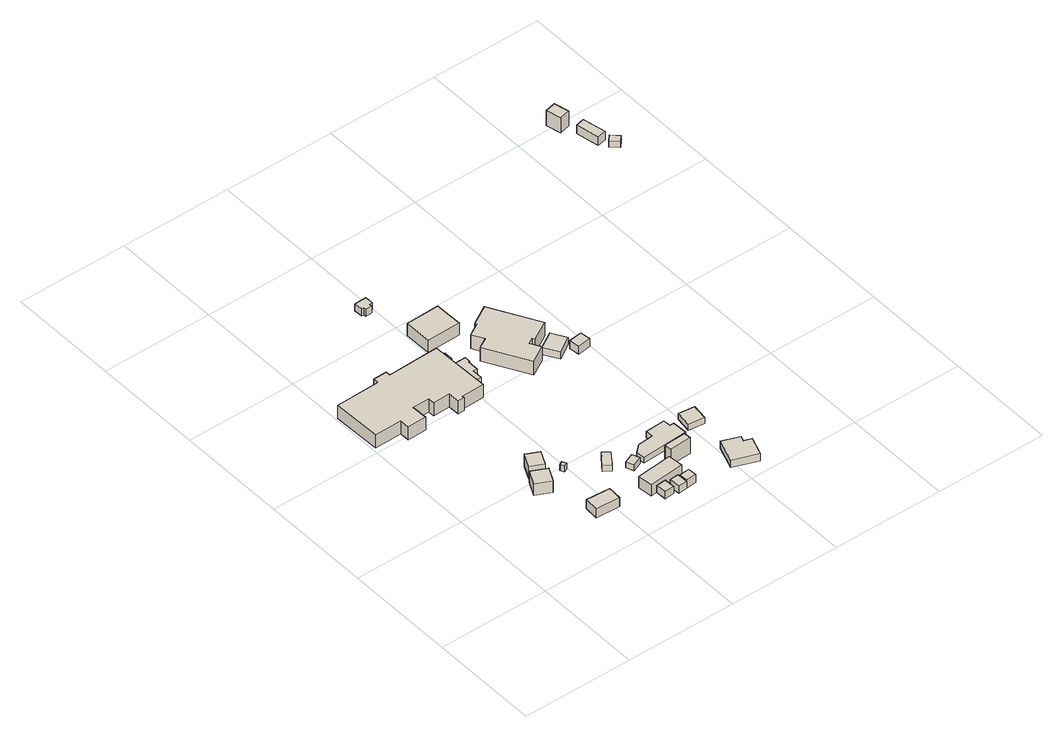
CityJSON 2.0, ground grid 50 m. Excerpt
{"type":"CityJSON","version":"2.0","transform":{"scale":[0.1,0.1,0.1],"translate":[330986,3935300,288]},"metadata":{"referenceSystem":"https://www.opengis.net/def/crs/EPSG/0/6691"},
"CityObjects":{
"building1":{"type":"Building","attributes":{"usage":"422","measuredHeight":4.9,"storeysAboveGround":1,"BuildingIDAttribute.prefecture":"14","BuildingIDAttribute.city":"14151","BuildingDetailAttribute.totalFloorArea":57.65,"BuildingDetailAttribute.buildingFootprintArea":57.65,"BuildingDetailAttribute.buildingStructureType":"601","BuildingDetailAttribute.buildingStructureOrgType":"1","BuildingDetailAttribute.orgUsage":"133","BuildingDetailAttribute.surveyYear":2015,"BuildingLandSlideRiskAttribute.description":"1","BuildingLandSlideRiskAttribute.areaType":"1"},"geometry":[{"type":"Solid","lod":"1","boundaries":[[[[0,1,2,3]],[[2,4,5,3]],[[1,6,4,2]],[[0,7,6,1]],[[3,5,7,0]],[[4,6,7,5]]]]}]},
"building2":{"type":"Building","attributes":{"usage":"422","measuredHeight":7.4,"storeysAboveGround":1,"BuildingIDAttribute.prefecture":"14","BuildingIDAttribute.city":"14151","BuildingDetailAttribute.totalFloorArea":46.06,"BuildingDetailAttribute.buildingFootprintArea":46.06,"BuildingDetailAttribute.buildingStructureType":"601","BuildingDetailAttribute.buildingStructureOrgType":"1","BuildingDetailAttribute.orgUsage":"133","BuildingDetailAttribute.surveyYear":2015,"BuildingLandSlideRiskAttribute.description":"1","BuildingLandSlideRiskAttribute.areaType":"1"},"geometry":[{"type":"Solid","lod":"1","boundaries":[[[[8,9,10,11]],[[10,12,13,11]],[[9,14,12,10]],[[8,15,14,9]],[[11,13,15,8]],[[12,14,15,13]]]]}]},
"building3":{"type":"Building","attributes":{"usage":"422","measuredHeight":7,"storeysAboveGround":1,"BuildingIDAttribute.prefecture":"14","BuildingIDAttribute.city":"14151","BuildingDetailAttribute.totalFloorArea":38.25,"BuildingDetailAttribute.buildingFootprintArea":38.25,"BuildingDetailAttribute.buildingStructureType":"601","BuildingDetailAttribute.buildingStructureOrgType":"1","BuildingDetailAttribute.orgUsage":"133","BuildingDetailAttribute.surveyYear":2015,"BuildingLandSlideRiskAttribute.description":"1","BuildingLandSlideRiskAttribute.areaType":"1"},"geometry":[{"type":"Solid","lod":"1","boundaries":[[[[16,17,18,19]],[[18,20,21,19]],[[17,22,20,18]],[[16,23,22,17]],[[19,21,23,16]],[[20,22,23,21]]]]}]},
"building4":{"type":"Building","attributes":{"usage":"422","measuredHeight":9.4,"storeysAboveGround":1,"BuildingIDAttribute.prefecture":"14","BuildingIDAttribute.city":"14151","BuildingDetailAttribute.totalFloorArea":1025.75,"BuildingDetailAttribute.buildingFootprintArea":1025.75,"BuildingDetailAttribute.buildingStructureType":"610","BuildingDetailAttribute.buildingStructureOrgType":"2","BuildingDetailAttribute.orgUsage":"137","BuildingDetailAttribute.surveyYear":2015,"BuildingRiverFloodingRiskAttribute.description":"3","BuildingRiverFloodingRiskAttribute.rankOrg":"1","BuildingRiverFloodingRiskAttribute.depth":0.05,"BuildingRiverFloodingRiskAttribute.adminType":"2","BuildingRiverFloodingRiskAttribute.scale":"2","BuildingLandSlideRiskAttribute.description":"1","BuildingLandSlideRiskAttribute.areaType":"1"},"geometry":[{"type":"Solid","lod":"1","boundaries":[[[[24,25,26,27,28,29,30,31,32,33,34,35,36,37,38,39,40,41]],[[40,42,43,41]],[[39,44,42,40]],[[38,45,44,39]],[[37,46,45,38]],[[36,47,46,37]],[[35,48,47,36]],[[34,49,48,35]],[[33,50,49,34]],[[32,51,50,33]],[[31,52,51,32]],[[30,53,52,31]],[[29,54,53,30]],[[28,55,54,29]],[[27,56,55,28]],[[26,57,56,27]],[[25,58,57,26]],[[24,59,58,25]],[[41,43,59,24]],[[42,44,45,46,47,48,49,50,51,52,53,54,55,56,57,58,59,43]]]]}]},
"building5":{"type":"Building","attributes":{"BuildingIDAttribute.prefecture":"14","BuildingIDAttribute.city":"14151","BuildingDetailAttribute.surveyYear":2015,"BuildingLandSlideRiskAttribute.description":"1","BuildingLandSlideRiskAttribute.areaType":"1"},"geometry":[{"type":"Solid","lod":"1","boundaries":[[[[60,61,62,63]],[[62,64,65,63]],[[61,66,64,62]],[[60,67,66,61]],[[63,65,67,60]],[[64,66,67,65]]]]}]},
"building6":{"type":"Building","attributes":{"usage":"422","measuredHeight":3.9,"storeysAboveGround":1,"BuildingIDAttribute.prefecture":"14","BuildingIDAttribute.city":"14151","BuildingDetailAttribute.totalFloorArea":17.38,"BuildingDetailAttribute.buildingFootprintArea":17.38,"BuildingDetailAttribute.buildingStructureType":"601","BuildingDetailAttribute.buildingStructureOrgType":"1","BuildingDetailAttribute.orgUsage":"133","BuildingDetailAttribute.surveyYear":2015,"BuildingLandSlideRiskAttribute.description":"1","BuildingLandSlideRiskAttribute.areaType":"1"},"geometry":[{"type":"Solid","lod":"1","boundaries":[[[[68,69,70,71]],[[70,72,73,71]],[[69,74,72,70]],[[68,75,74,69]],[[71,73,75,68]],[[72,74,75,73]]]]}]},
"building7":{"type":"Building","attributes":{"usage":"422","measuredHeight":3.9,"storeysAboveGround":1,"BuildingIDAttribute.prefecture":"14","BuildingIDAttribute.city":"14151","BuildingDetailAttribute.totalFloorArea":16.5,"BuildingDetailAttribute.buildingFootprintArea":16.5,"BuildingDetailAttribute.buildingStructureType":"601","BuildingDetailAttribute.buildingStructureOrgType":"1","BuildingDetailAttribute.orgUsage":"133","BuildingDetailAttribute.surveyYear":2015,"BuildingLandSlideRiskAttribute.description":"1","BuildingLandSlideRiskAttribute.areaType":"1"},"geometry":[{"type":"Solid","lod":"1","boundaries":[[[[76,77,78,79]],[[78,80,81,79]],[[77,82,80,78]],[[76,83,82,77]],[[79,81,83,76]],[[80,82,83,81]]]]}]},
"building8":{"type":"Building","attributes":{"usage":"422","measuredHeight":7.2,"storeysAboveGround":1,"BuildingIDAttribute.prefecture":"14","BuildingIDAttribute.city":"14151","BuildingDetailAttribute.totalFloorArea":89.2,"BuildingDetailAttribute.buildingFootprintArea":89.2,"BuildingDetailAttribute.buildingStructureType":"601","BuildingDetailAttribute.buildingStructureOrgType":"1","BuildingDetailAttribute.orgUsage":"133","BuildingDetailAttribute.surveyYear":2015,"BuildingLandSlideRiskAttribute.description":"1","BuildingLandSlideRiskAttribute.areaType":"1"},"geometry":[{"type":"Solid","lod":"1","boundaries":[[[[84,85,86,87]],[[86,88,89,87]],[[85,90,88,86]],[[84,91,90,85]],[[87,89,91,84]],[[88,90,91,89]]]]}]},
"building9":{"type":"Building","attributes":{"usage":"422","storeysAboveGround":1,"BuildingIDAttribute.prefecture":"14","BuildingIDAttribute.city":"14151","BuildingDetailAttribute.totalFloorArea":23.14,"BuildingDetailAttribute.buildingFootprintArea":23.14,"BuildingDetailAttribute.buildingStructureType":"601","BuildingDetailAttribute.buildingStructureOrgType":"1","BuildingDetailAttribute.orgUsage":"133","BuildingDetailAttribute.surveyYear":2015,"BuildingLandSlideRiskAttribute.description":"1","BuildingLandSlideRiskAttribute.areaType":"1"},"geometry":[{"type":"Solid","lod":"1","boundaries":[[[[92,93,94,95]],[[94,96,97,95]],[[93,98,96,94]],[[92,99,98,93]],[[95,97,99,92]],[[96,98,99,97]]]]}]},
"building10":{"type":"Building","attributes":{"usage":"422","measuredHeight":4.4,"storeysAboveGround":1,"BuildingIDAttribute.prefecture":"14","BuildingIDAttribute.city":"14151","BuildingDetailAttribute.totalFloorArea":15.57,"BuildingDetailAttribute.buildingFootprintArea":15.57,"BuildingDetailAttribute.buildingStructureType":"601","BuildingDetailAttribute.buildingStructureOrgType":"1","BuildingDetailAttribute.orgUsage":"133","BuildingDetailAttribute.surveyYear":2015,"BuildingLandSlideRiskAttribute.description":"1","BuildingLandSlideRiskAttribute.areaType":"1"},"geometry":[{"type":"Solid","lod":"1","boundaries":[[[[100,101,102,103]],[[102,104,105,103]],[[101,106,104,102]],[[100,107,106,101]],[[103,105,107,100]],[[104,106,107,105]]]]}]},
"building11":{"type":"Building","attributes":{"BuildingIDAttribute.prefecture":"14","BuildingIDAttribute.city":"14151","BuildingDetailAttribute.surveyYear":2015,"BuildingLandSlideRiskAttribute.description":"1","BuildingLandSlideRiskAttribute.areaType":"1"},"geometry":[{"type":"Solid","lod":"1","boundaries":[[[[108,109,110,111]],[[110,112,113,111]],[[109,114,112,110]],[[108,115,114,109]],[[111,113,115,108]],[[112,114,115,113]]]]}]},
"building12":{"type":"Building","attributes":{"measuredHeight":8.1,"BuildingIDAttribute.prefecture":"14","BuildingIDAttribute.city":"14151","BuildingDetailAttribute.surveyYear":2015,"BuildingRiverFloodingRiskAttribute.description":"3","BuildingRiverFloodingRiskAttribute.rankOrg":"1","BuildingRiverFloodingRiskAttribute.depth":0.024,"BuildingRiverFloodingRiskAttribute.adminType":"2","BuildingRiverFloodingRiskAttribute.scale":"2","BuildingLandSlideRiskAttribute.description":"1","BuildingLandSlideRiskAttribute.areaType":"1"},"geometry":[{"type":"Solid","lod":"1","boundaries":[[[[116,117,118,119,120,121,122,123,124,125]],[[124,126,127,125]],[[123,128,126,124]],[[122,129,128,123]],[[121,130,129,122]],[[120,131,130,121]],[[119,132,131,120]],[[118,133,132,119]],[[117,134,133,118]],[[116,135,134,117]],[[125,127,135,116]],[[126,128,129,130,131,132,133,134,135,127]]]]}]},
"building13":{"type":"Building","attributes":{"measuredHeight":5.1,"BuildingIDAttribute.prefecture":"14","BuildingIDAttribute.city":"14151","BuildingDetailAttribute.surveyYear":2015,"BuildingRiverFloodingRiskAttribute.description":"3","BuildingRiverFloodingRiskAttribute.rankOrg":"1","BuildingRiverFloodingRiskAttribute.depth":0.009,"BuildingRiverFloodingRiskAttribute.adminType":"2","BuildingRiverFloodingRiskAttribute.scale":"2","BuildingLandSlideRiskAttribute.description":"1","BuildingLandSlideRiskAttribute.areaType":"1"},"geometry":[{"type":"Solid","lod":"1","boundaries":[[[[136,137,138,139]],[[138,140,141,139]],[[137,142,140,138]],[[136,143,142,137]],[[139,141,143,136]],[[140,142,143,141]]]]}]},
"building14":{"type":"Building","attributes":{"usage":"422","measuredHeight":8.5,"storeysAboveGround":1,"BuildingIDAttribute.prefecture":"14","BuildingIDAttribute.city":"14151","BuildingDetailAttribute.totalFloorArea":26.45,"BuildingDetailAttribute.buildingFootprintArea":26.45,"BuildingDetailAttribute.buildingStructureType":"601","BuildingDetailAttribute.buildingStructureOrgType":"1","BuildingDetailAttribute.orgUsage":"133","BuildingDetailAttribute.surveyYear":2015,"BuildingLandSlideRiskAttribute.description":"1","BuildingLandSlideRiskAttribute.areaType":"1"},"geometry":[{"type":"Solid","lod":"1","boundaries":[[[[144,145,146,147]],[[146,148,149,147]],[[145,150,148,146]],[[144,151,150,145]],[[147,149,151,144]],[[148,150,151,149]]]]}]},
"building15":{"type":"Building","attributes":{"usage":"422","storeysAboveGround":1,"BuildingIDAttribute.prefecture":"14","BuildingIDAttribute.city":"14151","BuildingDetailAttribute.totalFloorArea":142.7,"BuildingDetailAttribute.buildingFootprintArea":142.7,"BuildingDetailAttribute.buildingStructureType":"601","BuildingDetailAttribute.buildingStructureOrgType":"1","BuildingDetailAttribute.orgUsage":"133","BuildingDetailAttribute.surveyYear":2015,"BuildingLandSlideRiskAttribute.description":"1","BuildingLandSlideRiskAttribute.areaType":"1"},"geometry":[{"type":"Solid","lod":"1","boundaries":[[[[152,153,154,155,156,157,158,159,160,161]],[[160,162,163,161]],[[159,164,162,160]],[[158,165,164,159]],[[157,166,165,158]],[[156,167,166,157]],[[155,168,167,156]],[[154,169,168,155]],[[153,170,169,154]],[[152,171,170,153]],[[161,163,171,152]],[[162,164,165,166,167,168,169,170,171,163]]]]}]},
"building16":{"type":"Building","attributes":{"measuredHeight":4.5,"BuildingIDAttribute.prefecture":"14","BuildingIDAttribute.city":"14151","BuildingDetailAttribute.surveyYear":2015,"BuildingRiverFloodingRiskAttribute.description":"3","BuildingRiverFloodingRiskAttribute.rankOrg":"1","BuildingRiverFloodingRiskAttribute.depth":0.126,"BuildingRiverFloodingRiskAttribute.adminType":"2","BuildingRiverFloodingRiskAttribute.scale":"2","BuildingRiverFloodingRiskAttribute.duration":2.15},"geometry":[{"type":"Solid","lod":"1","boundaries":[[[[172,173,174,175,176,177,178,179]],[[178,180,181,179]],[[177,182,180,178]],[[176,183,182,177]],[[175,184,183,176]],[[174,185,184,175]],[[173,186,185,174]],[[172,187,186,173]],[[179,181,187,172]],[[180,182,183,184,185,186,187,181]]]]}]},
"building17":{"type":"Building","attributes":{"usage":"422","measuredHeight":7.5,"storeysAboveGround":2,"BuildingIDAttribute.prefecture":"14","BuildingIDAttribute.city":"14151","BuildingDetailAttribute.totalFloorArea":262.01,"BuildingDetailAttribute.buildingFootprintArea":131.01,"BuildingDetailAttribute.buildingStructureType":"610","BuildingDetailAttribute.buildingStructureOrgType":"2","BuildingDetailAttribute.orgUsage":"137","BuildingDetailAttribute.surveyYear":2015,"BuildingRiverFloodingRiskAttribute.description":"3","BuildingRiverFloodingRiskAttribute.rankOrg":"1","BuildingRiverFloodingRiskAttribute.depth":0.207,"BuildingRiverFloodingRiskAttribute.adminType":"2","BuildingRiverFloodingRiskAttribute.scale":"2","BuildingLandSlideRiskAttribute.description":"1","BuildingLandSlideRiskAttribute.areaType":"1"},"geometry":[{"type":"Solid","lod":"1","boundaries":[[[[188,189,190,191]],[[190,192,193,191]],[[189,194,192,190]],[[188,195,194,189]],[[191,193,195,188]],[[192,194,195,193]]]]}]},
"building18":{"type":"Building","attributes":{"usage":"422","measuredHeight":8.9,"storeysAboveGround":1,"BuildingIDAttribute.prefecture":"14","BuildingIDAttribute.city":"14151","BuildingDetailAttribute.totalFloorArea":105.23,"BuildingDetailAttribute.buildingFootprintArea":105.23,"BuildingDetailAttribute.buildingStructureType":"601","BuildingDetailAttribute.buildingStructureOrgType":"1","BuildingDetailAttribute.orgUsage":"133","BuildingDetailAttribute.surveyYear":2015,"BuildingLandSlideRiskAttribute.description":"1","BuildingLandSlideRiskAttribute.areaType":"1"},"geometry":[{"type":"Solid","lod":"1","boundaries":[[[[196,197,198,199,200,201]],[[200,202,203,201]],[[199,204,202,200]],[[198,205,204,199]],[[197,206,205,198]],[[196,207,206,197]],[[201,203,207,196]],[[202,204,205,206,207,203]]]]}]},
"building19":{"type":"Building","attributes":{"usage":"422","measuredHeight":9.5,"storeysAboveGround":1,"BuildingIDAttribute.prefecture":"14","BuildingIDAttribute.city":"14151","BuildingDetailAttribute.totalFloorArea":440.04,"BuildingDetailAttribute.buildingFootprintArea":440.04,"BuildingDetailAttribute.buildingStructureType":"601","BuildingDetailAttribute.buildingStructureOrgType":"1","BuildingDetailAttribute.orgUsage":"137","BuildingDetailAttribute.surveyYear":2015,"BuildingRiverFloodingRiskAttribute.description":"3","BuildingRiverFloodingRiskAttribute.rankOrg":"1","BuildingRiverFloodingRiskAttribute.depth":0.138,"BuildingRiverFloodingRiskAttribute.adminType":"2","BuildingRiverFloodingRiskAttribute.scale":"2","BuildingLandSlideRiskAttribute.description":"1","BuildingLandSlideRiskAttribute.areaType":"1"},"geometry":[{"type":"Solid","lod":"1","boundaries":[[[[208,209,210,211,212,213,214,215,216,217,218,219]],[[218,220,221,219]],[[217,222,220,218]],[[216,223,222,217]],[[215,224,223,216]],[[214,225,224,215]],[[213,226,225,214]],[[212,227,226,213]],[[211,228,227,212]],[[210,229,228,211]],[[209,230,229,210]],[[208,231,230,209]],[[219,221,231,208]],[[220,222,223,224,225,226,227,228,229,230,231,221]]]]}]},
"building20":{"type":"Building","attributes":{"usage":"422","storeysAboveGround":1,"BuildingIDAttribute.prefecture":"14","BuildingIDAttribute.city":"14151","BuildingDetailAttribute.totalFloorArea":43.27,"BuildingDetailAttribute.buildingFootprintArea":43.27,"BuildingDetailAttribute.buildingStructureType":"601","BuildingDetailAttribute.buildingStructureOrgType":"1","BuildingDetailAttribute.orgUsage":"133","BuildingDetailAttribute.surveyYear":2015,"BuildingLandSlideRiskAttribute.description":"1","BuildingLandSlideRiskAttribute.areaType":"1"},"geometry":[{"type":"Solid","lod":"1","boundaries":[[[[232,233,234,235]],[[234,236,237,235]],[[233,238,236,234]],[[232,239,238,233]],[[235,237,239,232]],[[236,238,239,237]]]]}]},
"building21":{"type":"Building","attributes":{"usage":"422","measuredHeight":4.6,"storeysAboveGround":1,"BuildingIDAttribute.prefecture":"14","BuildingIDAttribute.city":"14151","BuildingDetailAttribute.totalFloorArea":54.88,"BuildingDetailAttribute.buildingFootprintArea":54.88,"BuildingDetailAttribute.buildingStructureType":"601","BuildingDetailAttribute.buildingStructureOrgType":"1","BuildingDetailAttribute.orgUsage":"133","BuildingDetailAttribute.surveyYear":2015,"BuildingRiverFloodingRiskAttribute.description":"3","BuildingRiverFloodingRiskAttribute.rankOrg":"1","BuildingRiverFloodingRiskAttribute.depth":0.006,"BuildingRiverFloodingRiskAttribute.adminType":"2","BuildingRiverFloodingRiskAttribute.scale":"2","BuildingLandSlideRiskAttribute.description":"1","BuildingLandSlideRiskAttribute.areaType":"1"},"geometry":[{"type":"Solid","lod":"1","boundaries":[[[[240,241,242,243]],[[242,244,245,243]],[[241,246,244,242]],[[240,247,246,241]],[[243,245,247,240]],[[244,246,247,245]]]]}]},
"building22":{"type":"Building","attributes":{"usage":"422","measuredHeight":5.2,"storeysAboveGround":1,"BuildingIDAttribute.prefecture":"14","BuildingIDAttribute.city":"14151","BuildingDetailAttribute.totalFloorArea":26.66,"BuildingDetailAttribute.buildingFootprintArea":26.66,"BuildingDetailAttribute.buildingStructureType":"601","BuildingDetailAttribute.buildingStructureOrgType":"1","BuildingDetailAttribute.orgUsage":"133","BuildingDetailAttribute.surveyYear":2015,"BuildingRiverFloodingRiskAttribute.description":"3","BuildingRiverFloodingRiskAttribute.rankOrg":"1","BuildingRiverFloodingRiskAttribute.depth":0.149,"BuildingRiverFloodingRiskAttribute.adminType":"2","BuildingRiverFloodingRiskAttribute.scale":"2","BuildingLandSlideRiskAttribute.description":"1","BuildingLandSlideRiskAttribute.areaType":"1"},"geometry":[{"type":"Solid","lod":"1","boundaries":[[[[248,249,250,251]],[[250,252,253,251]],[[249,254,252,250]],[[248,255,254,249]],[[251,253,255,248]],[[252,254,255,253]]]]}]},
"building23":{"type":"Building","attributes":{"measuredHeight":4.9,"BuildingIDAttribute.prefecture":"14","BuildingIDAttribute.city":"14151","BuildingDetailAttribute.surveyYear":2015},"geometry":[{"type":"Solid","lod":"1","boundaries":[[[[256,257,258,259]],[[258,260,261,259]],[[257,262,260,258]],[[256,263,262,257]],[[259,261,263,256]],[[260,262,263,261]]]]}]},
"building24":{"type":"Building","attributes":{"measuredHeight":8.2,"BuildingIDAttribute.prefecture":"14","BuildingIDAttribute.city":"14151","BuildingDetailAttribute.surveyYear":2015},"geometry":[{"type":"Solid","lod":"1","boundaries":[[[[264,265,266,267]],[[266,268,269,267]],[[265,270,268,266]],[[264,271,270,265]],[[267,269,271,264]],[[268,270,271,269]]]]}]},
"building25":{"type":"Building","attributes":{"BuildingIDAttribute.prefecture":"14","BuildingIDAttribute.city":"14151","BuildingDetailAttribute.surveyYear":2015},"geometry":[{"type":"Solid","lod":"1","boundaries":[[[[272,273,274,275]],[[274,276,277,275]],[[273,278,276,274]],[[272,279,278,273]],[[275,277,279,272]],[[276,278,279,277]]]]}]}
},
"vertices":[
[348,122,88],[352,186,88],[460,179,88],[456,116,88],[460,179,133],[456,116,133],[352,186,133],[348,122,133],
[287,419,29],[319,485,29],[387,452,29],[354,386,29],[387,452,87],[354,386,87],[319,485,87],[287,419,87],
[341,513,17],[372,578,17],[429,550,17],[397,485,17],[429,550,78],[397,485,78],[372,578,78],[341,513,78],
[199,1238,13],[199,1261,13],[260,1262,13],[261,1242,13],[492,1248,13],[499,980,13],[396,977,13],[397,967,13],[368,966,13],[367,1018,13],[289,1016,13],[288,1044,13],[213,1043,13],[215,973,13],[131,971,13],[130,1015,13],[6,1013,13],[1,1233,13],[6,1013,79],[1,1233,79],[130,1015,79],[131,971,79],[215,973,79],[213,1043,79],[288,1044,79],[289,1016,79],[367,1018,79],[368,966,79],[397,967,79],[396,977,79],[499,980,79],[492,1248,79],[261,1242,79],[260,1262,79],[199,1261,79],[199,1238,79],
[461,476,17],[477,484,17],[486,466,17],[469,458,17],[486,466,47],[469,458,47],[477,484,47],[461,476,47],
[598,18,115],[595,65,115],[638,68,115],[641,20,115],[638,68,151],[641,20,151],[595,65,151],[598,18,151],
[657,12,113],[656,61,113],[696,62,113],[697,13,113],[696,62,150],[697,13,150],[656,61,150],[657,12,150],
[589,92,82],[583,158,82],[743,173,82],[749,107,82],[743,173,139],[749,107,139],[583,158,139],[589,92,139],
[611,350,17],[581,371,17],[624,432,17],[654,410,17],[624,432,47],[654,410,47],[581,371,47],[611,350,47],
[703,20,107],[700,59,107],[747,63,107],[750,23,107],[747,63,148],[750,23,148],[700,59,148],[703,20,148],
[695,337,32],[708,303,32],[665,285,32],[651,319,32],[665,285,62],[651,319,62],[708,303,62],[695,337,62],
[564,1165,13],[564,1138,13],[558,1138,13],[558,1088,13],[540,1088,13],[540,1041,13],[512,1041,13],[512,1078,13],[498,1078,13],[498,1165,13],[498,1078,48],[498,1165,48],[512,1078,48],[512,1041,48],[540,1041,48],[540,1088,48],[558,1088,48],[558,1138,48],[564,1138,48],[564,1165,48],
[524,1195,14],[501,1194,14],[499,1234,14],[522,1235,14],[499,1234,46],[522,1235,46],[501,1194,46],[524,1195,46],
[790,223,33],[789,255,33],[887,259,33],[888,227,33],[887,259,113],[888,227,113],[789,255,113],[790,223,113],
[723,341,23],[756,371,23],[825,376,23],[824,410,23],[913,415,23],[916,380,23],[934,381,23],[937,313,23],[910,312,23],[728,302,23],[910,312,53],[728,302,53],[937,313,53],[934,381,53],[916,380,53],[913,415,53],[824,410,53],[825,376,53],[756,371,53],[723,341,53],
[490,1665,9],[491,1627,9],[477,1627,9],[477,1615,9],[447,1614,9],[447,1626,9],[438,1625,9],[436,1664,9],[438,1625,44],[436,1664,44],[447,1626,44],[447,1614,44],[477,1615,44],[477,1627,44],[491,1627,44],[490,1665,44],
[503,1436,4],[654,1439,4],[656,1315,4],[505,1312,4],[656,1315,66],[505,1312,66],[654,1439,66],[503,1436,66],
[934,42,65],[972,150,65],[1049,122,65],[1040,98,65],[1074,86,65],[1044,2,65],[1074,86,102],[1044,2,102],[1040,98,102],[1049,122,102],[972,150,102],[934,42,102],
[815,1058,3],[809,1068,3],[783,1054,3],[809,1009,3],[732,965,3],[626,1153,3],[672,1178,3],[643,1230,3],[700,1263,3],[696,1270,3],[783,1320,3],[903,1108,3],[783,1320,73],[903,1108,73],[696,1270,73],[700,1263,73],[643,1230,73],[672,1178,73],[626,1153,73],[732,965,73],[809,1009,73],[783,1054,73],[809,1068,73],[815,1058,73],
[985,416,19],[1056,407,19],[1047,336,19],[975,345,19],[1047,336,49],[975,345,49],[1056,407,49],[985,416,49],
[867,971,3],[829,1036,3],[904,1080,3],[942,1016,3],[904,1080,39],[942,1016,39],[829,1036,39],[867,971,39],
[992,1005,1],[999,959,1],[939,950,1],[933,997,1],[939,950,41],[933,997,41],[999,959,41],[992,1005,41],
[1686,1880,43],[1725,1889,43],[1747,1785,43],[1707,1777,43],[1747,1785,87],[1707,1777,87],[1725,1889,87],[1686,1880,87],
[1705,1952,21],[1657,1941,21],[1642,2007,21],[1690,2018,21],[1642,2007,96],[1690,2018,96],[1657,1941,96],[1705,1952,96],
[1785,1737,48],[1761,1711,48],[1728,1743,48],[1752,1768,48],[1728,1743,78],[1752,1768,78],[1761,1711,78],[1785,1737,78]
]}
